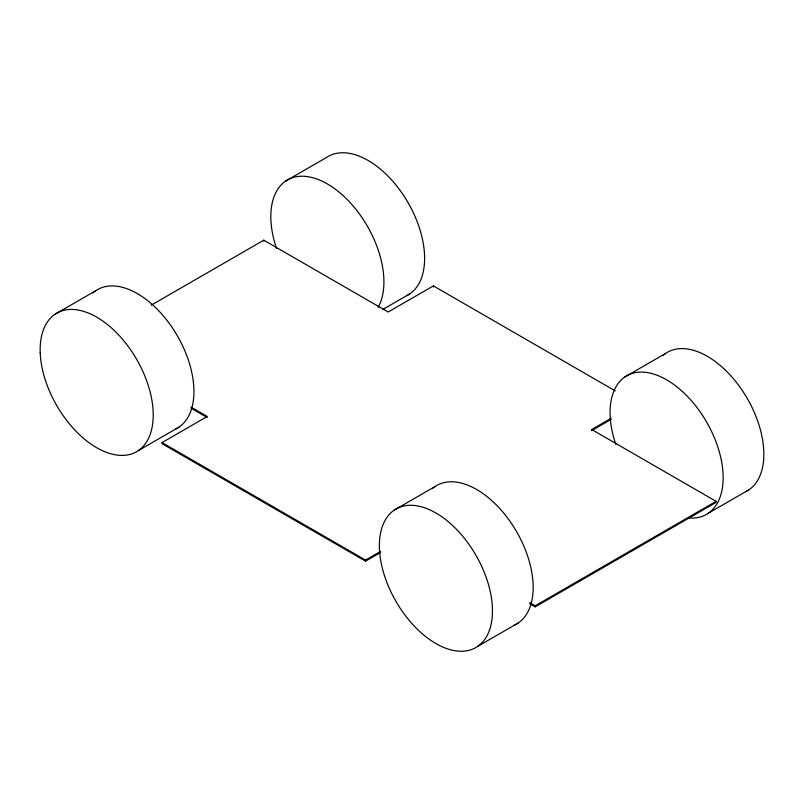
<?xml version="1.0" encoding="UTF-8"?>
<svg xmlns="http://www.w3.org/2000/svg" width="804" height="804" viewBox="0 0 804 804"><rect width="100%" height="100%" fill="white"/><g stroke="black" fill="none" stroke-linecap="round" stroke-linejoin="round"><path stroke-width="1.21" d="M54.963 314.263L95.666 290.767M285.641 181.081L326.354 157.584A79.958 46.17 60 0 1 407.839 202.266A79.958 46.17 60 0 1 406.693 295.711M151.102 305.249L263.782 240.195L388.171 312.012L433.396 285.902L615.291 390.915M138.409 450.562L179.121 427.055M383.016 309.339L409.799 293.872M380.634 552.438L365.549 561.152L162.006 443.627L162.006 442.592L207.241 416.472L191.01 407.105M394.201 510.128L434.904 486.621M624.879 376.945L665.591 353.438M162.006 442.592L365.549 560.107L380.634 551.393M611.1 419.386L591.714 430.572L591.714 429.527L611.1 418.341M529.766 602.678L535.173 605.804L716.103 501.344L716.103 502.389L535.173 606.849L529.766 603.724M477.646 646.416L518.359 622.919M708.334 513.233L749.037 489.736M591.714 429.527L716.103 501.344M191.01 408.151L207.241 417.517M535.173 605.804L535.173 606.849M433.396 285.902L433.396 286.948M365.549 560.107L365.549 561.152M263.782 240.195L263.782 241.24M276.546 248.516A79.958 46.17 60 0 1 327.469 183.995A79.958 46.17 60 0 1 378.101 307.349M92.812 293.018A79.958 46.17 60 0 1 175.543 332.755A79.958 46.17 60 0 1 176.006 428.894M432.974 488.078A79.958 46.17 60 0 1 515.866 530.419A79.958 46.17 60 0 1 514.148 625.271M662.737 355.69A79.958 46.17 60 0 1 745.469 395.437A79.958 46.17 60 0 1 745.931 491.566M615.794 444.371A79.958 46.17 60 0 1 642.708 372.121A79.958 46.17 60 0 1 718.263 448.351A79.958 46.17 60 0 1 688.706 517.937M40.2 352.715A79.958 46.17 60 0 0 127.112 455.004A79.958 46.17 60 0 0 122.741 339.519A79.958 46.17 60 0 0 40.2 352.715M379.438 548.579A79.958 46.17 60 0 0 466.35 650.868A79.958 46.17 60 0 0 461.978 535.374A79.958 46.17 60 0 0 379.438 548.579"/></g></svg>
